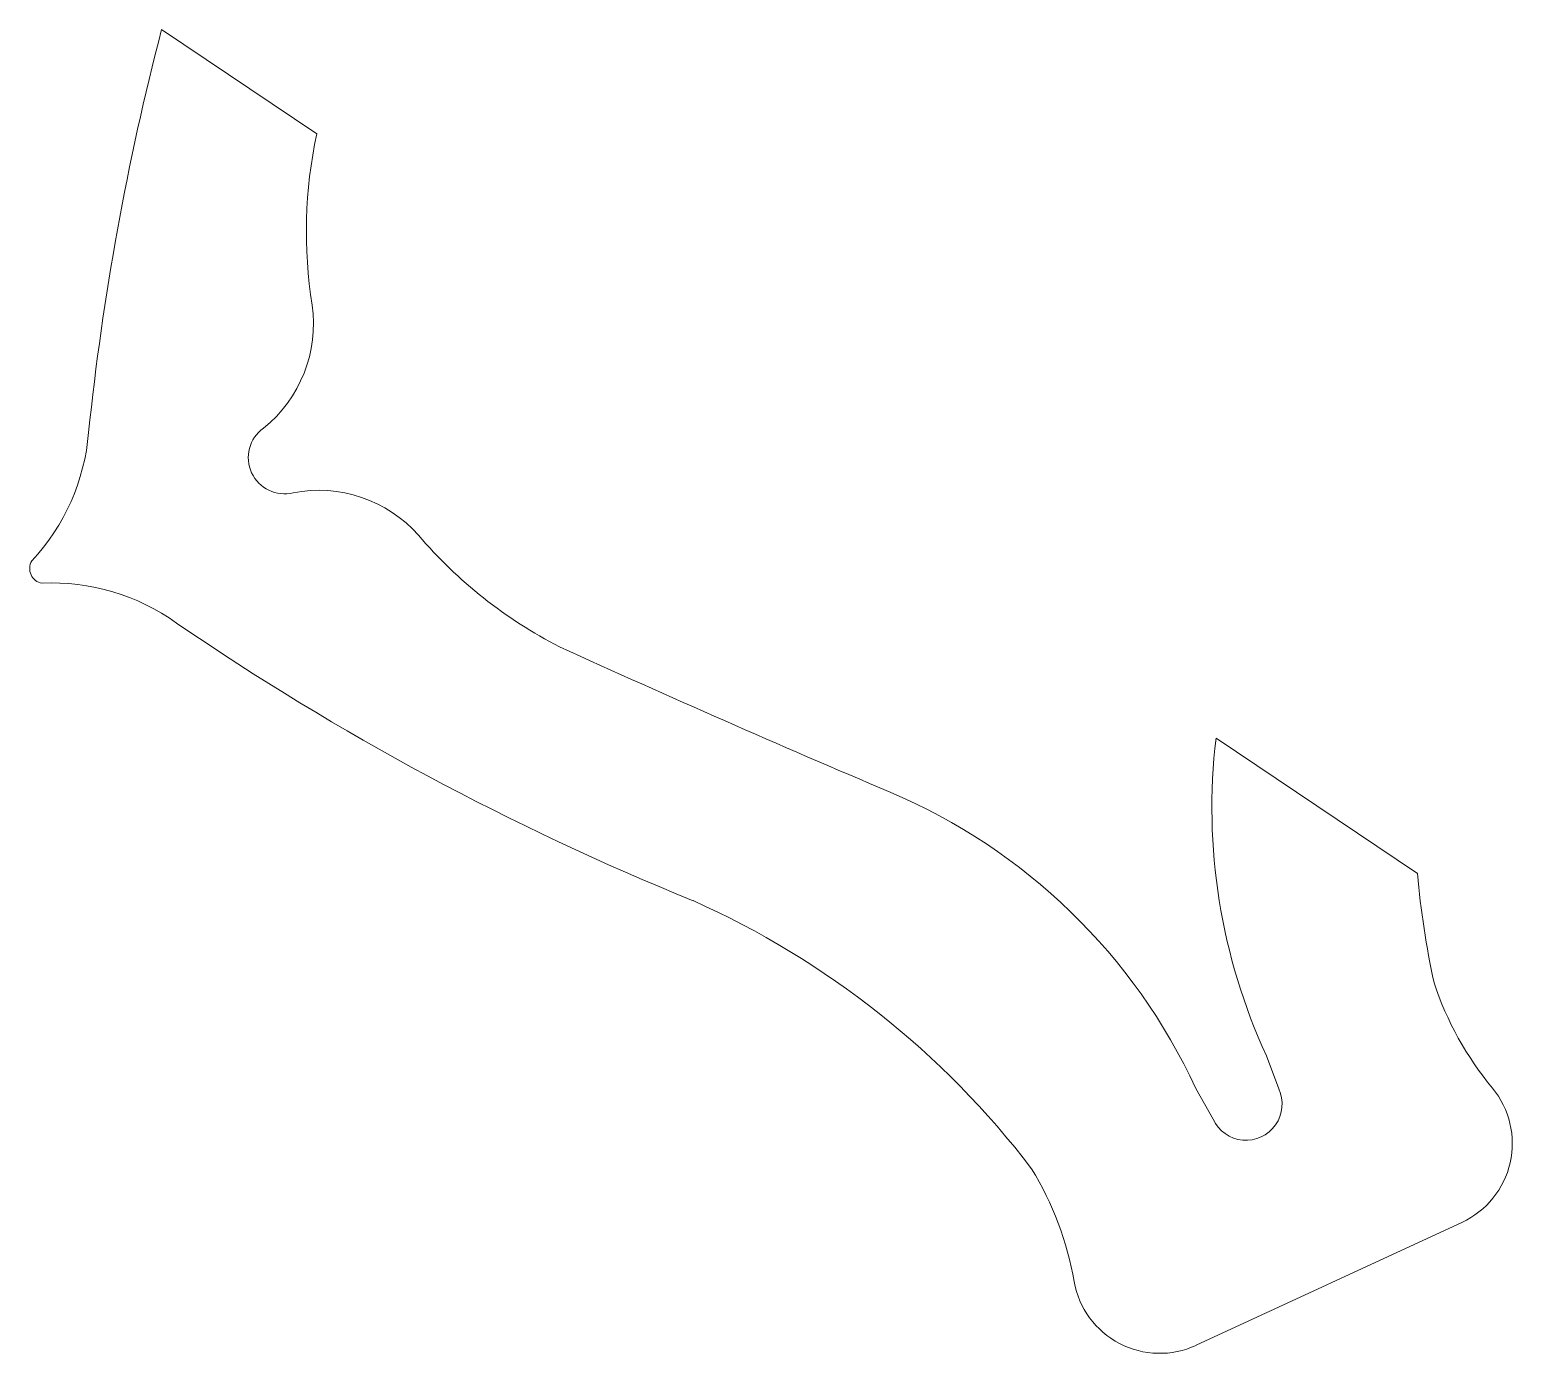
# Model space of a CAD drawing. Header units: inches. Extents: x 1.1 to 52.4, y 0.9 to 46.6.
import ezdxf

# ---------------------------------------------------------------- set-up
doc = ezdxf.new("R2010")
doc.units = ezdxf.units.IN
doc.header["$MEASUREMENT"] = 0

msp = doc.modelspace()

# ---------------------------------------------------------------- linework, layer by layer
at = {"color": 7, "linetype": 'Continuous', "lineweight": 15}
for p, q in [((5.699, 46.593), (11.061, 42.991)), ((42.141, 22.113), (49.103, 17.437)), ((44.31, 9.999), (43.884, 11.143)), ((42.04, 8.95), (41.445, 10.016)), ((50.64, 5.387), (41.453, 1.139))]:
    msp.add_line(p, q, dxfattribs=at)
for centre, radius, start, end in [((97.121, 22.844), 94.456, 165.4381, 174.02791), ((26.8, 39.619), 16.096, 167.9077, 189.0944), ((6.317, 36.436), 4.634, 308.7924, 7.9225), ((9.948, 31.808), 1.25, 125.6259, 283.9935), ((-4.181, 33.279), 7.384, 316.9355, 355.2838), ((11.121, 26.044), 4.634, 41.6969, 100.827), ((26.815, 39.585), 16.096, 220.525, 242.7692), ((1.654, 27.974), 0.513, 149.2363, 260.3831), ((1.914, 20.093), 7.384, 54.3356, 92.6839), ((59.596, 104.021), 94.456, 235.59147, 247.906), ((218.705, 462.95), 480.899, 245.52235, 247.01039), ((62.421, 19.712), 20.422, 173.2486, 204.8097), ((22.907, 1.446), 20.422, 24.8097, 67.0104), ((79.24, 20.092), 30.254, 185.0352, 192.2606), ((11.722, -11.119), 30.254, 37.3588, 65.9159), ((60.375, 17.206), 11.269, 198.3035, 219.6062), ((43.175, 9.474), 1.25, 204.8097, 24.8097), ((49.381, 8.11), 3, 294.8097, 39.6062), ((26.142, 1.381), 11.269, 10.0132, 31.3159), ((40.194, 3.862), 3, 190.0132, 294.8097)]:
    msp.add_arc(centre, radius, start, end, dxfattribs=at)

doc.saveas('drawing.dxf')
